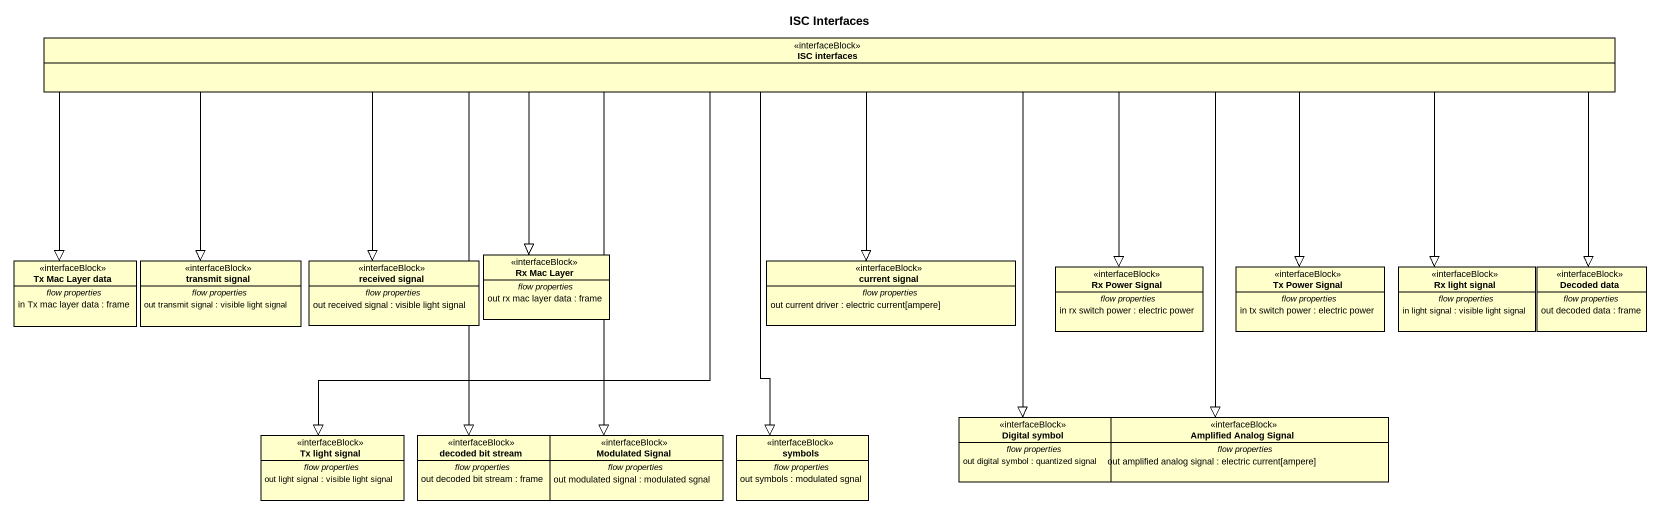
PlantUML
@startuml
title ISC Interfaces
hide circle
hide empty members
class "ISC interfaces" as ISC_interfaces <<interfaceBlock>>
class "Tx Mac Layer data" as Tx_Mac_Layer_data <<interfaceBlock>> {
  -- flow properties --
  in Tx mac layer data : frame
}
class "transmit signal" as transmit_signal <<interfaceBlock>> {
  -- flow properties --
  out transmit signal : visible light signal
}
class "received signal" as received_signal <<interfaceBlock>> {
  -- flow properties --
  out received signal : visible light signal
}
class "Rx Mac Layer" as Rx_Mac_Layer <<interfaceBlock>> {
  -- flow properties --
  out rx mac layer data : frame
}
class "current signal" as current_signal <<interfaceBlock>> {
  -- flow properties --
  out current driver : electric current[ampere]
}
class "Rx Power Signal" as Rx_Power_Signal <<interfaceBlock>> {
  -- flow properties --
  in rx switch power : electric power
}
class "Tx Power Signal" as Tx_Power_Signal <<interfaceBlock>> {
  -- flow properties --
  in tx switch power : electric power
}
class "Rx light signal" as Rx_light_signal <<interfaceBlock>> {
  -- flow properties --
  in light signal : visible light signal
}
class "Decoded data" as Decoded_data <<interfaceBlock>> {
  -- flow properties --
  out decoded data : frame
}
class "Tx light signal" as Tx_light_signal <<interfaceBlock>> {
  -- flow properties --
  out light signal : visible light signal
}
class "decoded bit stream" as decoded_bit_stream <<interfaceBlock>> {
  -- flow properties --
  out decoded bit stream : frame
}
class "Modulated Signal" as Modulated_Signal <<interfaceBlock>> {
  -- flow properties --
  out modulated signal : modulated sgnal
}
class symbols <<interfaceBlock>> {
  -- flow properties --
  out symbols : modulated sgnal
}
class "Digital symbol" as Digital_symbol <<interfaceBlock>> {
  -- flow properties --
  out digital symbol : quantized signal
}
class "Amplified Analog Signal" as Amplified_Analog_Signal <<interfaceBlock>> {
  -- flow properties --
  out amplified analog signal : electric current[ampere]
}
ISC_interfaces -left-|> Tx_Mac_Layer_data
ISC_interfaces -left-|> transmit_signal
ISC_interfaces -left-|> received_signal
ISC_interfaces --|> Rx_Mac_Layer
ISC_interfaces --|> current_signal
ISC_interfaces --|> Rx_Power_Signal
ISC_interfaces -right-|> Tx_Power_Signal
ISC_interfaces -right-|> Rx_light_signal
ISC_interfaces -right-|> Decoded_data
ISC_interfaces --|> Tx_light_signal
ISC_interfaces --|> decoded_bit_stream
ISC_interfaces --|> Modulated_Signal
ISC_interfaces --|> symbols
ISC_interfaces --|> Digital_symbol
ISC_interfaces --|> Amplified_Analog_Signal
@enduml
